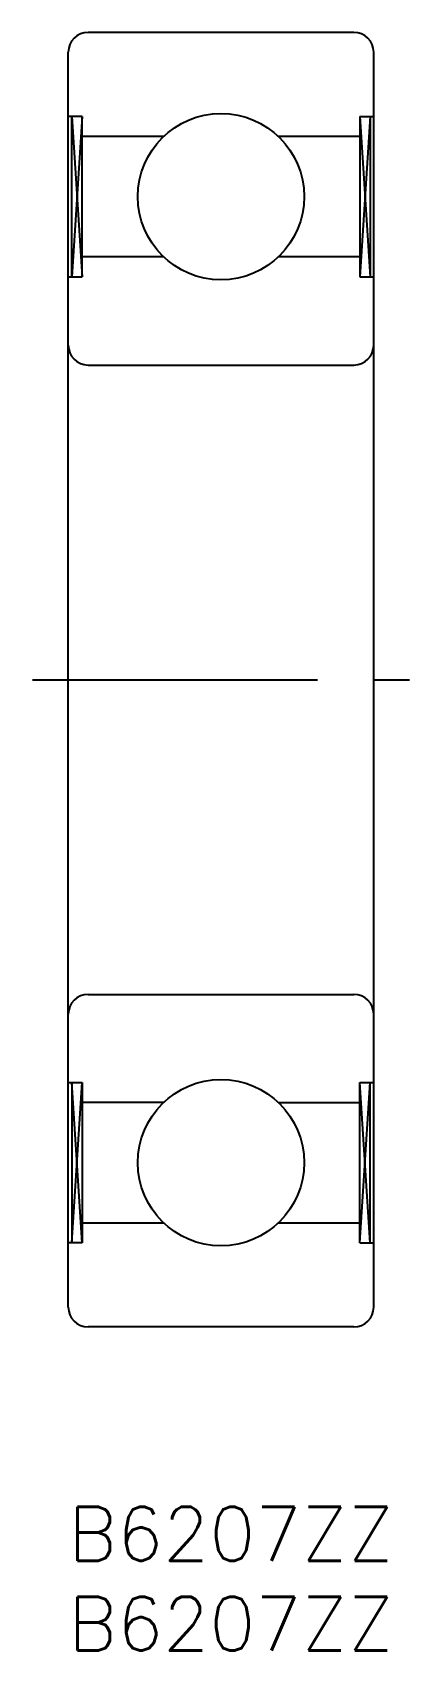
# Model space of a CAD drawing. Extents: x -2 to 19, y -8 to 82.
import ezdxf

# ---------------------------------------------------------------- set-up
doc = ezdxf.new("R2010")
doc.units = 0
doc.header["$LTSCALE"] = 0.5
doc.linetypes.add('CENTER', pattern=[50.8, 31.75, -6.35, 6.35, -6.35])
for name, color, linetype in [('MSM_CENTER', 1, 'CENTER'), ('MSM_CONTINUOUS', 7, 'CONTINUOUS'), ('MSM_NARROW', 5, 'CONTINUOUS'), ('MSM_PART_NUMBER', 7, 'CONTINUOUS')]:
    doc.layers.add(name, color=color, linetype=linetype)
doc.styles.get("Standard").update_dxf_attribs({"font": 'txt.shx', "height": 3, "bigfont": 'bigfont.shx'})

# ---------------------------------------------------------------- blocks, each defined once
blk = doc.blocks.new('*U2')
at = {"layer": 'MSM_PART_NUMBER'}
blk.add_text('B6207ZZ', height=3, dxfattribs=at).set_placement((0, -3))
blk = doc.blocks.new('*U3')
at = {"layer": 'MSM_PART_NUMBER'}
blk.add_text('B6207ZZ', height=3, dxfattribs=at).set_placement((0, -8))

msp = doc.modelspace()

# ---------------------------------------------------------------- linework, layer by layer
at = {"layer": 'MSM_CENTER'}
msp.add_line((-2, 46), (19, 46), dxfattribs=at)
at = {"layer": 'MSM_CONTINUOUS'}
for p, q in [((15.9, 82), (1.1, 82)), ((0, 11.1), (0, 80.9)), ((17, 11.1), (17, 80.9)), ((0.782, 77.325), (0, 77.325)), ((0.195, 68.4), (0.195, 77.325)), ((0.782, 68.4), (0.782, 77.325)), ((16.218, 77.325), (16.218, 68.4)), ((16.218, 77.325), (17, 77.325)), ((16.804, 77.325), (16.804, 68.4)), ((5.311, 76.213), (0.782, 76.213)), ((16.218, 76.213), (11.689, 76.213)), ((5.311, 69.513), (0.782, 69.513)), ((16.218, 69.513), (11.689, 69.513)), ((0, 68.4), (0.782, 68.4)), ((16.218, 68.4), (17, 68.4)), ((1.1, 63.5), (15.9, 63.5)), ((1.1, 28.5), (15.9, 28.5)), ((0, 23.6), (0.782, 23.6)), ((0.195, 23.6), (0.195, 14.675)), ((0.782, 23.6), (0.782, 14.675)), ((16.218, 14.675), (16.218, 23.6)), ((16.218, 23.6), (17, 23.6)), ((16.804, 14.675), (16.804, 23.6)), ((5.311, 22.488), (0.782, 22.488)), ((11.689, 22.488), (16.218, 22.488)), ((0.782, 15.788), (5.311, 15.788)), ((11.689, 15.788), (16.218, 15.788)), ((0.782, 14.675), (0, 14.675)), ((16.218, 14.675), (17, 14.675)), ((15.9, 10), (1.1, 10))]:
    msp.add_line(p, q, dxfattribs=at)
for centre in [(8.5, 72.863), (8.5, 19.138)]:
    msp.add_circle(centre, 4.625, dxfattribs=at)
for centre, start, end in [((1.1, 80.9), 90, 180), ((15.9, 80.9), 0, 90), ((1.1, 64.6), 180, 270), ((15.9, 64.6), 270, 0), ((1.1, 27.4), 90, 180), ((15.9, 27.4), 0, 90), ((1.1, 11.1), 180, 270), ((15.9, 11.1), 270, 0)]:
    msp.add_arc(centre, 1.1, start, end, dxfattribs=at)
at = {"layer": 'MSM_NARROW'}
for p, q in [((0.782, 77.325), (0.195, 68.4)), ((0.195, 77.325), (0.782, 68.4)), ((16.804, 77.325), (16.218, 68.4)), ((16.218, 77.325), (16.804, 68.4)), ((0.782, 14.675), (0.195, 23.6)), ((0.195, 14.675), (0.782, 23.6)), ((16.804, 14.675), (16.218, 23.6)), ((16.218, 14.675), (16.804, 23.6))]:
    msp.add_line(p, q, dxfattribs=at)

# ---------------------------------------------------------------- block references
at = {"layer": 'MSM_CONTINUOUS'}
for name in ['*U2', '*U3']:
    msp.add_blockref(name, (0, 0), dxfattribs=at)

doc.saveas('drawing.dxf')
